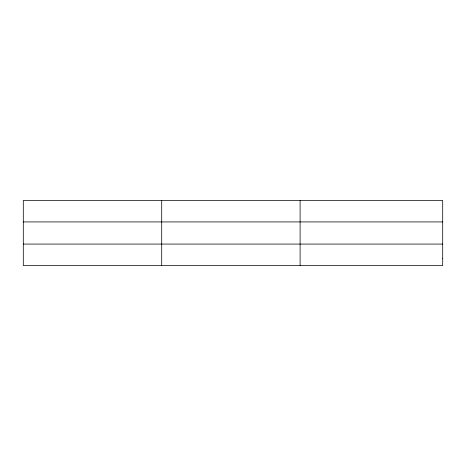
<?xml version="1.0" encoding="UTF-8"?>
<svg xmlns="http://www.w3.org/2000/svg" width="466" height="466" viewBox="0 0 466 466"><rect width="100%" height="100%" fill="white"/><g stroke="black" fill="none" stroke-linecap="round" stroke-linejoin="round"><path stroke-width="0.7" d="M161.702 265.556L161.702 200.444M300.104 265.556L300.104 200.444M23.3 221.933L442.7 221.933M23.3 244.067L442.7 244.067M442.7 258.397L442.7 265.556L23.3 265.556L23.3 200.444L442.7 200.444L442.7 258.397"/></g></svg>
